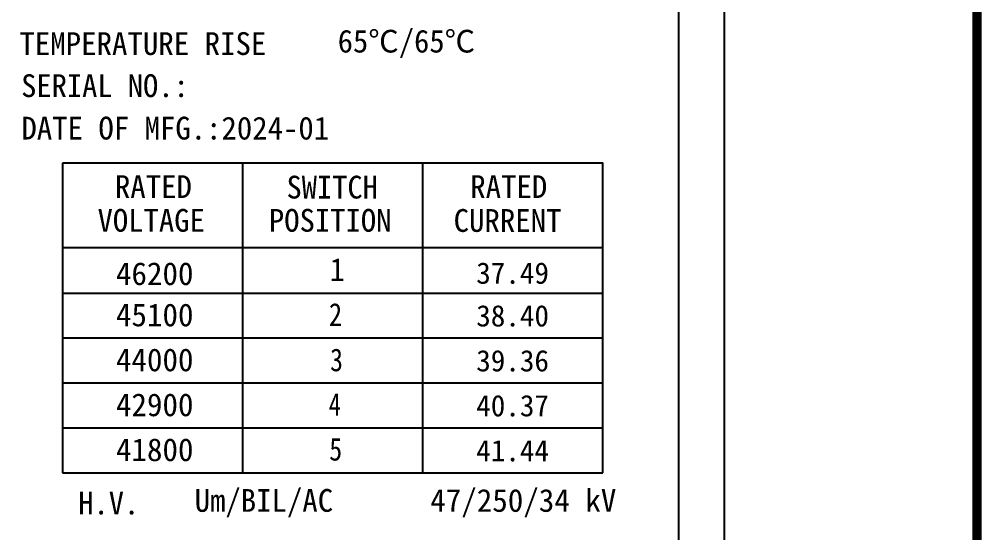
# Model space of a CAD drawing. Header units: millimetres. Extents: x 88585 to 99951, y -167251 to -159927.
# Drawn here: x 99843.9 to 99950.8, y -165950.3 to -165893.3 of the extents above; entities that cross this region are included whole.
import ezdxf

# ---------------------------------------------------------------- set-up
doc = ezdxf.new("R2010")
doc.units = ezdxf.units.MM
doc.header["$LTSCALE"] = 13
for name, color, linetype in [('1', 4, 'Continuous'), ('2', 3, 'Continuous'), ('PDF_Geometry', 7, 'Continuous')]:
    doc.layers.add(name, color=color, linetype=linetype)
doc.styles.add('PDF FangSong', font='simfang.ttf')

msp = doc.modelspace()

# ---------------------------------------------------------------- linework, layer by layer
at = {"layer": '1', "color": 0, "linetype": 'Continuous'}
msp.add_line((99950.281, -165779.915), (99950.281, -166128.935), dxfattribs=at)
at = {"layer": '1', "const_width": 1.05}
msp.add_lwpolyline([(99732.931, -165779.915), (99950.281, -165779.915), (99950.281, -166128.935), (99732.931, -166128.935), (99732.931, -165779.915), (99950.281, -165779.915)], dxfattribs=at)
at = {"layer": '2', "linetype": 'Continuous'}
for points in [[(99848.655, -165909.262), (99848.655, -165943.692)], [(99908.697, -165943.692), (99908.697, -165909.262), (99848.655, -165909.262)], [(99868.651, -165909.262), (99868.651, -165943.692)], [(99888.646, -165909.262), (99888.646, -165943.692)], [(99848.655, -165918.641), (99908.697, -165918.641)], [(99848.655, -165923.696), (99908.697, -165923.696)], [(99848.655, -165928.695), (99908.697, -165928.695)], [(99848.655, -165933.694), (99908.697, -165933.694)], [(99848.655, -165938.693), (99908.697, -165938.693)], [(99848.655, -165943.692), (99908.697, -165943.692)]]:
    msp.add_lwpolyline(points, dxfattribs=at)
at = {"layer": 'PDF_Geometry', "lineweight": 25}
for points in [[(99772.156, -165846.355), (99922.177, -165846.355), (99922.177, -166021.37), (99772.156, -166021.37), (99772.156, -165846.355)], [(99917.122, -165858.318), (99917.122, -166009.351)]]:
    msp.add_lwpolyline(points, dxfattribs=at)

# ---------------------------------------------------------------- texts
at = {"layer": '2', "linetype": 'Continuous', "attachment_point": 7, "style": 'PDF FangSong'}
for s, insert, char_height in [('\\W0.984330;65℃/65℃', (99879.243, -165897.578), 2.53409), ('{\\W0.9951;TEMPERATURE RISE}', (99843.867, -165897.274), 2.53409), ('\\W0.981992;SERIAL NO.:', (99844.07, -165901.951), 2.53409), ('{\\W0.9917;DATE OF MFG.:2024-01}', (99844.099, -165906.672), 2.53409), ('\\W0.993144;RATED', (99854.481, -165913.13), 2.53409), ('\\W0.980891;SWITCH', (99873.552, -165913.232), 2.53409), ('\\W0.993144;RATED', (99893.969, -165913.13), 2.53409), ('\\W0.988174;VOLTAGE', (99852.555, -165916.924), 2.53409), ('\\W0.987833;POSITION', (99871.597, -165916.924), 2.53409), ('\\W0.993883;CURRENT', (99892.116, -165916.939), 2.53409), ('\\W0.985653;1', (99878.345, -165922.355), 2.53409), ('{\\fSimSun|b0|i0|c134|p2;\\H0.8333x;46200}', (99854.597, -165922.849), 3.04091), ('{\\fSimSun|b0|i0|c134|p2;\\H0.8333x;37.49}', (99894.636, -165922.705), 2.85085), ('{\\fSimSun|b0|i0|c134|p2;\\H0.8333x;45100}', (99854.597, -165927.437), 3.04091), ('\\W0.858812;2', (99878.258, -165927.35), 2.53409), ('{\\fSimSun|b0|i0|c134|p2;\\H0.8333x;38.40}', (99894.636, -165927.452), 2.85085), ('{\\fSimSun|b0|i0|c134|p2;\\H0.8333x;44000}', (99854.597, -165932.433), 3.04091), ('\\W0.824342;3', (99878.403, -165932.433), 2.53409), ('{\\fSimSun|b0|i0|c134|p2;\\H0.8333x;\\C1;39.36}', (99894.636, -165932.447), 2.85085), ('{\\fSimSun|b0|i0|c134|p2;\\H0.8333x;42900}', (99854.597, -165937.429), 3.04091), ('\\W0.781747;4', (99878.244, -165937.342), 2.53409), ('{\\fSimSun|b0|i0|c134|p2;\\H0.8333x;40.37}', (99894.636, -165937.443), 2.85085), ('{\\fSimSun|b0|i0|c134|p2;\\H0.8333x;41800}', (99854.597, -165942.424), 3.04091), ('\\W0.834647;5', (99878.302, -165942.367), 2.53409), ('{\\fSimSun|b0|i0|c134|p2;\\H0.8333x;41.44}', (99894.636, -165942.439), 2.85085), ('\\W0.982224;H.V.', (99850.412, -165948.347), 2.53409), ('\\W0.991650;Um/BIL/AC', (99863.343, -165948.637), 2.53409), ('{\\W0.9996;47/250/34 kV}', (99889.524, -165948.637), 2.53409)]:
    msp.add_mtext(s, dxfattribs=dict(at, insert=insert, char_height=char_height))

doc.saveas('drawing.dxf')
